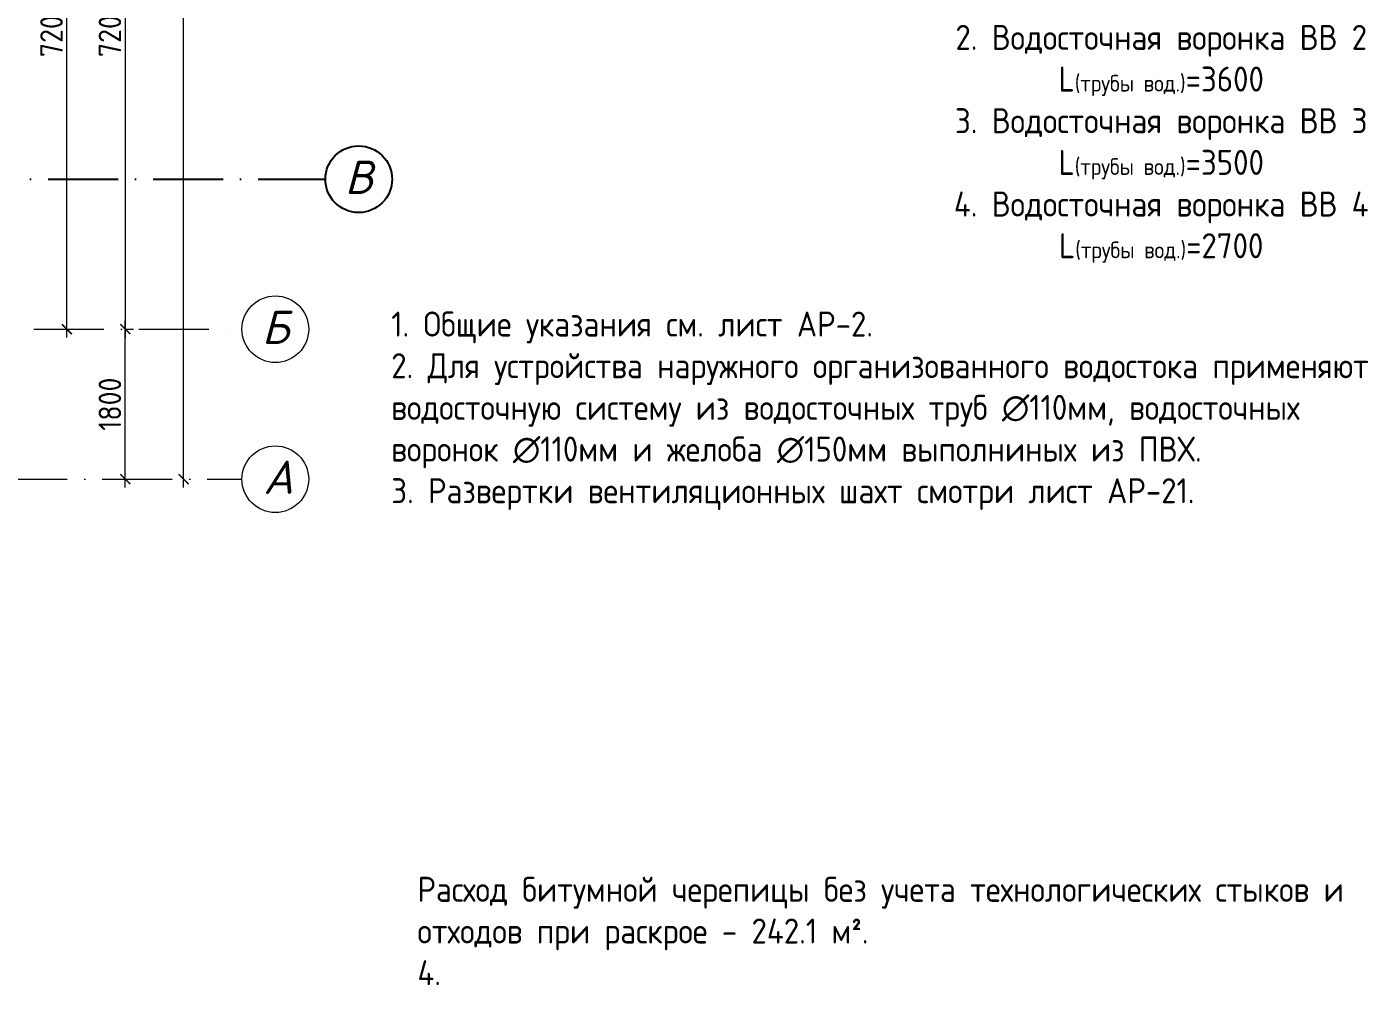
# Model space of a CAD drawing. Header units: millimetres. Extents: x 854812 to 1164625, y 589925 to 823301.
# Drawn here: x 980109 to 996200, y 646596 to 658098 of the extents above; entities that cross this region are included whole.
import ezdxf
from ezdxf.enums import TextEntityAlignment as Align

# ---------------------------------------------------------------- set-up
doc = ezdxf.new("R2010")
doc.units = ezdxf.units.MM
doc.linetypes.add('ACAD_ISO10W100', pattern=[18, 12, -3, 0, -3])
doc.linetypes.add('JIS_08_15', pattern=[17.25, 15, -0.75, 0.75, -0.75])
doc.layers.get('Defpoints').update_dxf_attribs({"color": 40})
for name, color, linetype, lineweight in [('Text', 7, 'Continuous', 15), ('оси', 50, 'JIS_08_15', 9), ('размеры', 215, 'Continuous', 13), ('текст', 7, 'Continuous', 13), ('ФАСАД', 7, 'Continuous', 13)]:
    doc.layers.add(name, color=color, linetype=linetype, lineweight=lineweight)
doc.styles.add('GOST 2.304', font='isocpeur.ttf', dxfattribs={"width": 0.9})
doc.styles.add('Isocpeur', font='isocpeui.ttf')
doc.dimstyles.new('1', dxfattribs={"dimscale": 100, "dimtxt": 2.7, "dimasz": 1.2, "dimexe": 1, "dimexo": 1, "dimgap": 0.5, "dimtad": 1, "dimdec": 0, "dimzin": 0, "dimdsep": 46, "dimtxsty": 'GOST 2.304', "dimblk": 'ARCHTICK', "dimcen": 0.09, "dimdle": 1, "dimclrd": 256, "dimclre": 256, "dimclrt": 7, "dimadec": 0, "dimazin": 0, "dimtfac": 1, "dimtdec": 0, "dimtmove": 1, "dimatfit": 3, "dimldrblk": 'ARCHTICK', "dimfxl": 100, "dimtolj": 1, "dimtzin": 0, "dimlwd": 5, "dimlwe": 5, "dimarcsym": 1})

# ---------------------------------------------------------------- blocks, each defined once
blk = doc.blocks.new('_ArchTick')
at = {"color": 0, "linetype": 'ByBlock', "const_width": 0.15}
blk.add_lwpolyline([(-0.5, -0.5), (0.5, 0.5)], dxfattribs=at)
blk = doc.blocks.new('*D249')
at = {"layer": 'Defpoints', "color": 0, "ltscale": 0.1}
for p in [(981202, 661669), (981202, 654469), (981290, 654469)]:
    blk.add_point(p, dxfattribs=at)
at = {"layer": 'размеры', "lineweight": 5, "ltscale": 0.1}
for p, q in [((981290, 661769), (981290, 654369)), ((981302, 661669), (981390, 661669)), ((981302, 654469), (981390, 654469))]:
    blk.add_line(p, q, dxfattribs=at)
at = {"layer": 'размеры', "lineweight": 5, "ltscale": 0.1, "xscale": 120, "yscale": 120, "zscale": 120}
for p, rotation in [((981290, 661669), 90), ((981290, 654469), 270)]:
    blk.add_blockref('_ArchTick', p, dxfattribs=dict(at, rotation=rotation))
at = {"layer": 'размеры', "color": 7, "ltscale": 0.1, "insert": (981105, 658069), "char_height": 270, "attachment_point": 5, "rotation": 90, "style": 'GOST 2.304'}
blk.add_mtext('\\A1;7200', dxfattribs=at)
blk = doc.blocks.new('*D240')
at = {"layer": 'Defpoints', "color": 0, "ltscale": 0.1}
for p in [(981990, 667869), (981990, 667869), (981990, 652669)]:
    blk.add_point(p, dxfattribs=at)
at = {"layer": 'ФАСАД', "lineweight": 5, "ltscale": 0.1}
blk.add_line((981990, 652569), (981990, 667969), dxfattribs=at)
at = {"layer": 'ФАСАД', "lineweight": 5, "ltscale": 0.1, "xscale": 120, "yscale": 120, "zscale": 120}
for p, rotation in [((981990, 667869), 90), ((981990, 652669), 270)]:
    blk.add_blockref('_ArchTick', p, dxfattribs=dict(at, rotation=rotation))
at = {"layer": 'ФАСАД', "color": 7, "lineweight": 35, "ltscale": 0.1, "insert": (981805, 660269), "char_height": 270, "attachment_point": 5, "rotation": 90, "style": 'GOST 2.304'}
blk.add_mtext('\\A1;15200', dxfattribs=at)
blk = doc.blocks.new('*D241')
at = {"layer": 'Defpoints', "color": 0, "ltscale": 0.1}
for p in [(981289.599624, 654468.545846), (981289.599624, 654468.545846), (981289.599624, 652668.545846)]:
    blk.add_point(p, dxfattribs=at)
at = {"layer": 'ФАСАД', "lineweight": 5, "ltscale": 0.1}
blk.add_line((981289.599624, 652568.545846), (981289.599624, 654568.545846), dxfattribs=at)
at = {"layer": 'ФАСАД', "lineweight": 5, "ltscale": 0.1, "xscale": 120, "yscale": 120, "zscale": 120}
for p, rotation in [((981289.599624, 654468.545846), 90), ((981289.599624, 652668.545846), 270)]:
    blk.add_blockref('_ArchTick', p, dxfattribs=dict(at, rotation=rotation))
at = {"layer": 'ФАСАД', "color": 7, "lineweight": 35, "ltscale": 0.1, "insert": (981104.599624, 653568.545846), "char_height": 270, "attachment_point": 5, "rotation": 90, "style": 'GOST 2.304'}
blk.add_mtext('\\A1;1800', dxfattribs=at)
blk = doc.blocks.new('*D242')
at = {"layer": 'Defpoints', "color": 0, "ltscale": 0.1}
for p in [(980589.599624, 661668.545846), (980589.599624, 661668.545846), (980589.599624, 654468.545846)]:
    blk.add_point(p, dxfattribs=at)
at = {"layer": 'ФАСАД', "lineweight": 5, "ltscale": 0.1}
blk.add_line((980589.599624, 654368.545846), (980589.599624, 661768.545846), dxfattribs=at)
at = {"layer": 'ФАСАД', "lineweight": 5, "ltscale": 0.1, "xscale": 120, "yscale": 120, "zscale": 120}
for p, rotation in [((980589.599624, 661668.545846), 90), ((980589.599624, 654468.545846), 270)]:
    blk.add_blockref('_ArchTick', p, dxfattribs=dict(at, rotation=rotation))
at = {"layer": 'ФАСАД', "color": 7, "lineweight": 35, "ltscale": 0.1, "insert": (980404.599624, 658068.545846), "char_height": 270, "attachment_point": 5, "rotation": 90, "style": 'GOST 2.304'}
blk.add_mtext('\\A1;7200', dxfattribs=at)

msp = doc.modelspace()

# ---------------------------------------------------------------- linework, layer by layer
at = {"layer": 'Defpoints', "linetype": 'ACAD_ISO10W100', "ltscale": 70}
msp.add_line((969022.5, 656268.5), (983689.6, 656268.5), dxfattribs=at)
at = {"layer": 'Defpoints'}
msp.add_circle((984089.6, 656268.5), 400, dxfattribs=at)
at = {"layer": 'оси', "color": 7, "linetype": 'ACAD_ISO10W100', "ltscale": 70}
for p, q in [((976412.5, 654468.5), (982689.6, 654468.5)), ((972192.5, 652668.5), (982689.6, 652668.5))]:
    msp.add_line(p, q, dxfattribs=at)
at = {"layer": 'текст', "color": 7}
for centre in [(983089.6, 654468.5), (983089.6, 652668.5)]:
    msp.add_circle(centre, 400, dxfattribs=at)

# ---------------------------------------------------------------- texts
at = {"layer": 'Defpoints', "style": 'Isocpeur'}
msp.add_text('В', height=400, dxfattribs=at).set_placement((984090, 656092.1), align=Align.CENTER)
at = {"layer": 'Defpoints', "color": 7, "insert": (984794.3, 647896.2), "char_height": 300, "width": 11797.256, "attachment_point": 1, "style": 'GOST 2.304'}
msp.add_mtext('{\\C256;Расход битумной черепицы без учета технологических стыков и отходов при раскрое - 242.1 м².\\P\\pt6292.8,24120;4. }', dxfattribs=at)
at = {"layer": 'Text', "color": 7, "char_height": 300, "style": 'GOST 2.304'}
for s, insert, width, attachment_point in [('{\\C250;1. Водосточная воронка ВВ 1\\PL\\H0.66667x;(трубы вод.)\\H1.5x;=7400\\P2. Водосточная воронка ВВ 2\\PL\\H0.66667x;(трубы вод.)\\H1.5x;=3600\\P3. Водосточная воронка ВВ 3\\PL\\H0.66667x;(трубы вод.)\\H1.5x;=3500\\P4. Водосточная воронка ВВ 4 L\\H0.66667x;(трубы вод.)\\H1.5x;=2700}', (993717.1, 657193.5), 5644.572, 5), ('{\\C256;1. Общие указания см. лист АР-2.\\P2. Для устройства наружного организованного водостока применяют водосточную систему из водосточных труб ∅110мм, водосточных воронок ∅110мм и желоба ∅150мм выполниных из ПВХ.\\P\\pt6292.8,24120;3. \\C0;Развертки вентиляционных шахт\\C256; смотри лист \\C5;АР-21.}', (984479.9, 654680.4), 11797.256, 1)]:
    msp.add_mtext(s, dxfattribs=dict(at, insert=insert, width=width, attachment_point=attachment_point))
at = {"layer": 'текст', "color": 7, "style": 'Isocpeur'}
for s, p in [('Б', (983090, 654292.1)), ('А', (983125.1, 652492.1))]:
    msp.add_text(s, height=400, dxfattribs=at).set_placement(p, align=Align.CENTER)

# ---------------------------------------------------------------- dimensions: what is measured, and where the dimension line sits
at = {"layer": 'размеры', "ltscale": 0.1}
dim = msp.add_linear_dim(base=(981289.6, 654468.5), p1=(981202.1, 661668.5), p2=(981202.1, 654468.5), angle=90, dimstyle='1', dxfattribs=at)
dim.commit()
dim.dimension.update_dxf_attribs({"geometry": '*D249', "text_midpoint": (981104.6, 658068.5)})
at = {"layer": 'ФАСАД', "color": 1, "lineweight": 35, "ltscale": 0.1}
for base, p1, p2, picture, middle in [((981989.6, 667868.8), (981989.6, 652668.5), (981989.6, 667868.8), '*D240', (981804.6, 660268.7)), ((980589.6, 661668.5), (980589.6, 654468.5), (980589.6, 661668.5), '*D242', (980404.6, 658068.5)), ((981289.6, 654468.5), (981289.6, 652668.5), (981289.6, 654468.5), '*D241', (981104.6, 653568.5))]:
    dim = msp.add_linear_dim(base=base, p1=p1, p2=p2, angle=90, dimstyle='1', dxfattribs=at)
    dim.commit()
    dim.dimension.update_dxf_attribs({"geometry": picture, "text_midpoint": middle})

doc.saveas('drawing.dxf')
